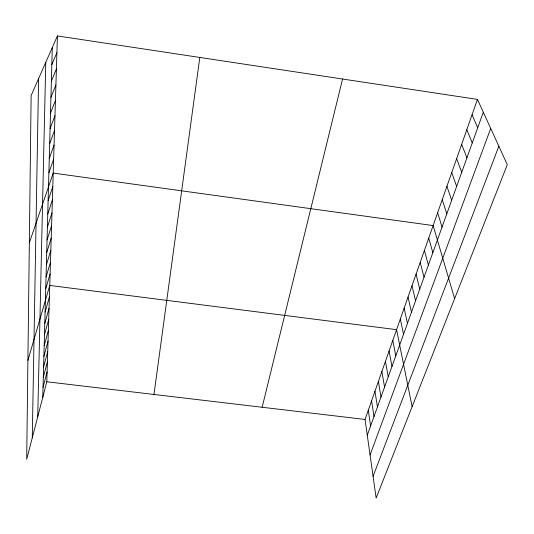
<?xml version="1.0" encoding="UTF-8"?>
<svg xmlns="http://www.w3.org/2000/svg" width="534" height="534" viewBox="0 0 534 534"><rect width="100%" height="100%" fill="white"/><g stroke="black" fill="none" stroke-linecap="round" stroke-linejoin="round"><path stroke-width="0.8" d="M32.274 437.827L38.595 78.645M37.727 416.767L45.777 62.351M42.773 397.316L52.292 47.566M57.418 35.925L31.132 95.593L26.7 459.327L46.798 381.77L57.418 35.925L477.449 99.404L507.3 164.706L376.15 498.075L365.042 419.45L477.449 99.404M153.972 394.459L199.809 57.445M262.154 407.268L342.568 79.019M43.04 387.39L47.105 371.884M43.314 377.258L47.413 361.812M43.594 366.931L47.726 351.539M43.881 356.398L48.047 341.066M44.175 345.645L48.38 330.386M44.476 334.678L48.714 319.486M44.783 323.477L49.055 308.372M45.09 312.05L49.402 297.024M27.901 360.463L49.755 285.443L396.575 329.665L412.114 406.648M45.724 288.801L50.109 273.975M46.044 276.992L50.47 262.267M46.371 264.931L50.837 250.319M46.712 252.609L51.211 238.117M47.052 240.026L51.591 225.662M47.399 227.164L51.985 212.939M47.76 214.021L52.385 199.943M48.127 200.577L52.793 186.66M29.337 242.796L53.206 173.083L433.141 225.568L454.614 298.626M48.881 172.776L53.634 159.205M49.275 158.391L54.067 145.014M367.272 435.25L483.303 112.2M49.675 143.673L54.515 130.496M370.062 454.988L490.713 128.414M50.083 128.601L54.969 115.644M373.072 476.321L498.856 146.223M50.503 113.175L55.436 100.445M50.937 97.368L55.916 84.886M51.377 81.175L56.404 68.959M51.825 64.581L56.904 52.639M46.798 381.77L365.042 419.45M472.069 114.723L477.71 127.76M466.809 129.695L472.256 142.952M461.67 144.327L466.93 157.79M456.65 158.631L461.723 172.282M451.737 172.609L456.63 186.453M446.931 186.286L451.657 200.297M442.239 199.669L446.798 213.834M437.64 212.759L442.039 227.077M428.735 238.111L432.84 252.702M424.423 250.393L428.381 265.104M420.198 262.414L424.023 277.246M416.059 274.196L419.751 289.134M412.001 285.737L415.572 300.776M408.029 297.051L411.474 312.176M404.138 308.138L407.462 323.35M400.32 319.012L403.53 334.297M392.797 340.432L395.787 355.864M389.086 350.992L391.969 366.484M385.448 361.344L388.231 376.891M381.883 371.49L384.567 387.097M378.386 381.45L380.976 397.102M374.955 391.222L377.451 406.915M371.591 400.807L373.994 416.54M368.286 410.219L370.603 425.985"/></g></svg>
